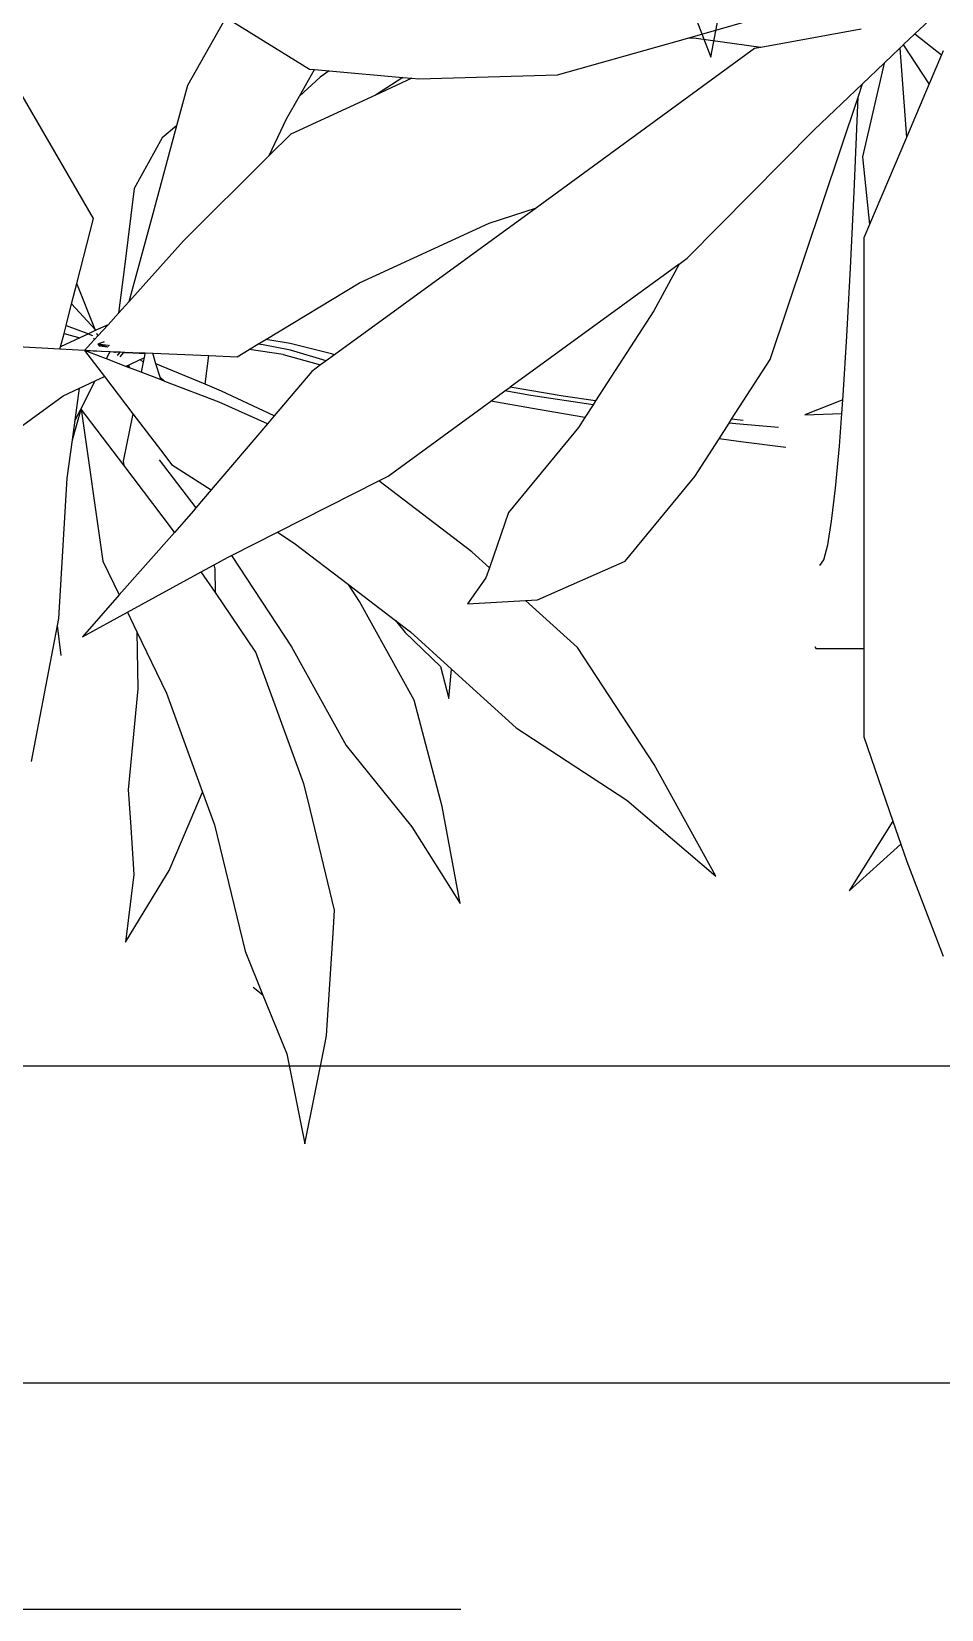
# Model space of a CAD drawing. Header units: metres. Extents: x -22 to 564, y 0 to 143.
# Drawn here: x 238.8359 to 238.9794, y 40.3751 to 40.624 of the extents above; entities that cross this region are included whole.
import ezdxf

# ---------------------------------------------------------------- set-up
doc = ezdxf.new("R2010")
doc.units = ezdxf.units.M
doc.linetypes.add('XREF 2N NEURO-ONCOLOGIA$0$HIDDE150', pattern=[0.24, 0.15, -0.09])
doc.layers.add('XREF 2N NEURO-ONCOLOGIA$0$Mobiliario Fijo', color=40, linetype='Continuous')
doc.layers.add('XREF 2N NEURO-ONCOLOGIA$0$PROYECCIÓN', color=252, linetype='XREF 2N NEURO-ONCOLOGIA$0$HIDDE150')

# ---------------------------------------------------------------- blocks, each defined once
blk = doc.blocks.new('XREF 2N NEURO-ONCOLOGIA$0$A$C3610557F')
at = {"color": 52}
for p, q in [((1.3081, 0), (1.3688, 0.3255)), ((1.1959, 0.2905), (1.3081, 0))]:
    blk.add_line(p, q, dxfattribs=at)
blk = doc.blocks.new('XREF 2N NEURO-ONCOLOGIA$0$PLANTA CIRCULAR-02')
at = {"color": 72}
for p, q in [((-0.14427, 0.18025), (-0.13896, 0.20693)), ((-0.13896, 0.20693), (-0.1329, 0.177)), ((-0.15135, 0.16285), (-0.14427, 0.18025)), ((-0.1329, 0.177), (-0.13246, 0.17483)), ((-0.13246, 0.17483), (-0.13045, 0.14293)), ((-0.15664, 0.14984), (-0.15135, 0.16285)), ((-0.16571, 0.11237), (-0.15664, 0.14984)), ((0.03957, 0.12318), (0.0503, 0.15126)), ((-0.19213, 0.14717), (-0.17993, 0.12715)), ((-0.1896, 0.12706), (-0.19213, 0.14717)), ((-0.13045, 0.14293), (-0.13011, 0.13767)), ((-0.13011, 0.13767), (-0.13796, 0.10525)), ((-0.10724, 0.11289), (-0.09284, 0.13569)), ((-0.09284, 0.13569), (-0.09825, 0.1069)), ((0.02246, 0.13195), (0.03779, 0.11805)), ((0.03545, 0.11127), (0.02246, 0.13195)), ((-0.19066, 0.11152), (-0.1896, 0.12706)), ((-0.17993, 0.12715), (-0.17917, 0.1259)), ((-0.04346, 0.10501), (-0.01706, 0.12754)), ((-0.01706, 0.12754), (-0.03535, 0.09444)), ((-0.17917, 0.1259), (-0.16926, 0.10263)), ((0.03779, 0.11805), (0.03957, 0.12318)), ((0.03545, 0.11127), (0.03779, 0.11805)), ((-0.16926, 0.10263), (-0.16571, 0.11237)), ((-0.12667, 0.08886), (-0.10724, 0.11289)), ((-0.1913, 0.102), (-0.19066, 0.11152)), ((0.02681, 0.08627), (0.03545, 0.11127)), ((-0.13796, 0.10525), (-0.13919, 0.10019)), ((-0.09825, 0.1069), (-0.10649, 0.07541)), ((-0.07631, 0.08354), (-0.04346, 0.10501)), ((-0.18846, 0.07199), (-0.1913, 0.102)), ((-0.17994, 0.07331), (-0.16926, 0.10263)), ((-0.13919, 0.10019), (-0.15342, 0.06113)), ((-0.03535, 0.09444), (-0.05811, 0.0598)), ((-0.22001, 0.09352), (-0.2123, 0.05321)), ((-0.14287, 0.05953), (-0.12667, 0.08886)), ((0.02681, 0.0601), (0.02681, 0.08627)), ((-0.0954, 0.06619), (-0.07631, 0.08354)), ((-0.10649, 0.07541), (-0.12269, 0.04608)), ((-0.18871, 0.05511), (-0.17994, 0.07331)), ((-0.18871, 0.05511), (-0.18846, 0.07199)), ((-0.09875, 0.06542), (-0.09628, 0.07483)), ((-0.09628, 0.07483), (-0.0954, 0.06619)), ((-0.10756, 0.05513), (-0.0954, 0.06619)), ((-0.21113, 0.0621), (-0.2123, 0.05321)), ((-0.15342, 0.06113), (-0.16543, 0.04347)), ((-0.10918, 0.05534), (-0.09875, 0.06542)), ((-0.20489, 0.05654), (-0.19153, 0.04925)), ((-0.19398, 0.04418), (-0.20489, 0.05654)), ((-0.16063, 0.03244), (-0.14287, 0.05953)), ((-0.05811, 0.0598), (-0.07353, 0.04579)), ((0.0123, 0.05942), (0.01266, 0.0601)), ((0.02681, 0.0601), (0.01266, 0.0601)), ((0.02681, -0.06178), (0.02681, 0.0601)), ((-0.2123, 0.05321), (-0.21191, 0.0512)), ((-0.19153, 0.04925), (-0.18871, 0.05511)), ((-0.12598, 0.04106), (-0.11204, 0.05171)), ((-0.11204, 0.05171), (-0.10918, 0.05534)), ((-0.11204, 0.05171), (-0.10756, 0.05513)), ((-0.21191, 0.0512), (-0.2094, 0.00956)), ((-0.19153, 0.04925), (-0.16962, 0.0373)), ((-0.19879, 0.03419), (-0.19398, 0.04418)), ((-0.17757, 0.0256), (-0.19398, 0.04418)), ((-0.16543, 0.04347), (-0.16962, 0.0373)), ((-0.16543, 0.04347), (-0.16553, 0.03647)), ((-0.12269, 0.04608), (-0.12598, 0.04106)), ((-0.0907, 0.04679), (-0.07353, 0.04579)), ((-0.08527, 0.03914), (-0.0907, 0.04679)), ((-0.07353, 0.04579), (-0.06991, 0.04557)), ((-0.06991, 0.04557), (-0.044, 0.03413)), ((-0.14206, 0.02878), (-0.12598, 0.04106)), ((-0.08421, 0.03608), (-0.08527, 0.03914)), ((-0.20529, -0.01091), (-0.19879, 0.03419)), ((-0.16962, 0.0373), (-0.16586, 0.03524)), ((-0.16553, 0.03647), (-0.16586, 0.03524)), ((-0.16586, 0.03524), (-0.16188, 0.03307)), ((-0.16188, 0.03307), (-0.16063, 0.03244)), ((-0.08421, 0.03608), (-0.08937, 0.03139)), ((-0.0785, 0.01968), (-0.08421, 0.03608)), ((-0.044, 0.03413), (-0.02333, 0.009)), ((0.01372, 0.03542), (0.01491, 0.03372)), ((0.01491, 0.03372), (0.01609, 0.02933)), ((-0.16063, 0.03244), (-0.14708, 0.02557)), ((-0.14708, 0.02557), (-0.14206, 0.02878)), ((-0.08937, 0.03139), (-0.11697, 0.0103)), ((0.01609, 0.02933), (0.01725, 0.02224)), ((-0.17817, 0.02473), (-0.19264, 0.00572)), ((-0.17757, 0.0256), (-0.17817, 0.02473)), ((-0.17197, 0.01925), (-0.17757, 0.0256)), ((-0.14708, 0.02557), (-0.11697, 0.0103)), ((-0.17121, 0.01835), (-0.17197, 0.01925)), ((-0.05782, -0.00545), (-0.0785, 0.01968)), ((0.01725, 0.02224), (0.01841, 0.01248)), ((-0.18209, 0.00414), (-0.17121, 0.01835)), ((-0.16669, 0.01302), (-0.17121, 0.01835)), ((-0.2094, 0.00956), (-0.20784, -0.0018)), ((-0.17845, 0.00549), (-0.16669, 0.01302)), ((-0.15004, -0.00661), (-0.16669, 0.01302)), ((-0.11697, 0.0103), (-0.11422, 0.00891)), ((0.01841, 0.01248), (0.01956, 0.00008)), ((-0.19264, 0.00572), (-0.20529, -0.01091)), ((-0.19277, 0.00452), (-0.19264, 0.00572)), ((-0.18076, 0.00246), (-0.17845, 0.00549)), ((-0.11422, 0.00891), (-0.08375, -0.01331)), ((-0.02333, 0.009), (-0.01613, -0.00216)), ((-0.18994, -0.00958), (-0.19277, 0.00452)), ((-0.18994, -0.00958), (-0.18076, 0.00246)), ((0.00367, 0.00046), (-0.0097, -0.00122)), ((0.01956, 0.00008), (0.02028, -0.00965)), ((-0.2248, -0.00454), (-0.21062, -0.01484)), ((-0.20784, -0.0018), (-0.20704, -0.00765)), ((-0.20784, -0.0018), (-0.20529, -0.01091)), ((-0.0097, -0.00122), (-0.01613, -0.00216)), ((-0.01613, -0.00216), (-0.01314, -0.00679)), ((-0.20704, -0.00765), (-0.20547, -0.01074)), ((-0.20704, -0.00765), (-0.20574, -0.01714)), ((-0.15004, -0.00661), (-0.16431, -0.01296)), ((-0.14803, -0.00898), (-0.16359, -0.01629)), ((-0.14803, -0.00898), (-0.15004, -0.00661)), ((-0.13686, -0.02214), (-0.14803, -0.00898)), ((-0.05588, -0.00846), (-0.07146, -0.01111)), ((-0.05588, -0.00846), (-0.05782, -0.00545)), ((-0.05348, -0.01218), (-0.05588, -0.00846)), ((-0.01112, -0.00654), (-0.01314, -0.00679)), ((-0.01314, -0.00679), (-0.0124, -0.00794)), ((-0.00892, -0.00757), (-0.0124, -0.00794)), ((-0.0124, -0.00794), (-0.001, -0.02562)), ((0.0015, -0.00545), (-0.01112, -0.00654)), ((0.00928, -0.00925), (0.02028, -0.00965)), ((0.02059, -0.01371), (0.00928, -0.00925)), ((-0.20547, -0.01074), (-0.20109, -0.01933)), ((-0.20529, -0.01091), (-0.20547, -0.01074)), ((-0.19835, -0.02063), (-0.18994, -0.00958)), ((-0.16431, -0.01296), (-0.18043, -0.01916)), ((-0.07146, -0.01111), (-0.08375, -0.01331)), ((-0.08375, -0.01331), (-0.07962, -0.01632)), ((-0.05348, -0.01218), (-0.0719, -0.01503)), ((-0.05272, -0.01336), (-0.06234, -0.01483)), ((-0.05272, -0.01336), (-0.05348, -0.01218)), ((-0.0355, -0.04007), (-0.05272, -0.01336)), ((0.02028, -0.00965), (0.02059, -0.01371)), ((0.02059, -0.01371), (0.02068, -0.01495)), ((-0.21062, -0.01484), (-0.20574, -0.01714)), ((-0.20574, -0.01714), (-0.20109, -0.01933)), ((-0.16849, -0.01832), (-0.18306, -0.02438)), ((-0.16359, -0.01629), (-0.16849, -0.01832)), ((-0.16849, -0.01832), (-0.16737, -0.02682)), ((-0.0719, -0.01503), (-0.07962, -0.01632)), ((-0.07962, -0.01632), (-0.07807, -0.01746)), ((-0.06234, -0.01483), (-0.07807, -0.01746)), ((-0.02798, -0.05398), (-0.07807, -0.01746)), ((0.02068, -0.01495), (0.02179, -0.03257)), ((-0.20421, -0.02832), (-0.19835, -0.02063)), ((-0.20109, -0.01933), (-0.19835, -0.02063)), ((-0.19098, -0.02323), (-0.19199, -0.02362)), ((-0.1915, -0.02385), (-0.19098, -0.02323)), ((-0.19118, -0.024), (-0.19094, -0.02321)), ((-0.19094, -0.02321), (-0.19098, -0.02323)), ((-0.18746, -0.02187), (-0.19094, -0.02321)), ((-0.18155, -0.0196), (-0.18746, -0.02187)), ((-0.18686, -0.02487), (-0.18746, -0.02187)), ((-0.18179, -0.02038), (-0.18306, -0.02438)), ((-0.18043, -0.01916), (-0.18179, -0.02038)), ((-0.18155, -0.0196), (-0.18179, -0.02038)), ((-0.18043, -0.01916), (-0.18155, -0.0196)), ((-0.13424, -0.02406), (-0.13686, -0.02214)), ((-0.19807, -0.02596), (-0.20421, -0.02832)), ((-0.20421, -0.02832), (-0.19667, -0.02802)), ((-0.19778, -0.02585), (-0.19807, -0.02596)), ((-0.19199, -0.02362), (-0.19778, -0.02585)), ((-0.19778, -0.02585), (-0.19672, -0.02792)), ((-0.1957, -0.02786), (-0.19672, -0.02792)), ((-0.19672, -0.02792), (-0.19667, -0.02802)), ((-0.19667, -0.02802), (-0.19568, -0.02798)), ((-0.19524, -0.02784), (-0.1957, -0.02786)), ((-0.19568, -0.02798), (-0.1957, -0.02786)), ((-0.19568, -0.02798), (-0.19521, -0.02796)), ((-0.19524, -0.02784), (-0.1953, -0.02763)), ((-0.19521, -0.02796), (-0.19524, -0.02784)), ((-0.19521, -0.02796), (-0.19359, -0.02789)), ((-0.19453, -0.02692), (-0.19417, -0.02729)), ((-0.19417, -0.02729), (-0.19359, -0.02789)), ((-0.19367, -0.02642), (-0.19261, -0.02769)), ((-0.19359, -0.02789), (-0.19248, -0.02785)), ((-0.19229, -0.02768), (-0.19261, -0.02769)), ((-0.19261, -0.02769), (-0.19248, -0.02785)), ((-0.19248, -0.02785), (-0.19234, -0.02784)), ((-0.19234, -0.02784), (-0.19229, -0.02768)), ((-0.19234, -0.02784), (-0.1901, -0.02775)), ((-0.18987, -0.02754), (-0.19229, -0.02768)), ((-0.19199, -0.02362), (-0.1915, -0.02385)), ((-0.1915, -0.02385), (-0.19118, -0.024)), ((-0.19118, -0.024), (-0.18771, -0.02563)), ((-0.18987, -0.02754), (-0.1901, -0.02775)), ((-0.1901, -0.02775), (-0.18631, -0.02759)), ((-0.18636, -0.02735), (-0.18987, -0.02754)), ((-0.18686, -0.02487), (-0.18771, -0.02563)), ((-0.18771, -0.02563), (-0.18694, -0.026)), ((-0.18666, -0.02588), (-0.18694, -0.026)), ((-0.18694, -0.026), (-0.1866, -0.02616)), ((-0.18666, -0.02588), (-0.18686, -0.02487)), ((-0.1866, -0.02616), (-0.18666, -0.02588)), ((-0.1866, -0.02616), (-0.18649, -0.02621)), ((-0.18636, -0.02735), (-0.18658, -0.02625)), ((-0.18631, -0.02759), (-0.18636, -0.02735)), ((-0.18631, -0.02759), (-0.18404, -0.0275)), ((-0.18306, -0.02438), (-0.18404, -0.0275)), ((-0.18404, -0.0275), (-0.16737, -0.02682)), ((-0.16737, -0.02682), (-0.159, -0.02649)), ((-0.159, -0.02649), (-0.15541, -0.02865)), ((-0.14535, -0.02713), (-0.15541, -0.02865)), ((-0.14535, -0.02713), (-0.13424, -0.02406)), ((-0.13099, -0.02731), (-0.14327, -0.03042)), ((-0.1326, -0.02525), (-0.14317, -0.02844)), ((-0.1326, -0.02525), (-0.13424, -0.02406)), ((-0.13017, -0.02702), (-0.1326, -0.02525)), ((-0.13017, -0.02702), (-0.13099, -0.02731)), ((-0.07029, -0.07069), (-0.13017, -0.02702)), ((-0.001, -0.02562), (0.02509, -0.1035)), ((-0.21153, -0.02872), (-0.22412, -0.0294)), ((-0.20421, -0.02832), (-0.21153, -0.02872)), ((-0.21153, -0.02872), (-0.21134, -0.02946)), ((-0.21134, -0.02946), (-0.21032, -0.03341)), ((-0.20562, -0.03212), (-0.21134, -0.02946)), ((-0.21032, -0.03341), (-0.20562, -0.03212)), ((-0.20327, -0.03321), (-0.20562, -0.03212)), ((-0.20056, -0.02812), (-0.20421, -0.02832)), ((-0.20146, -0.03137), (-0.20421, -0.02832)), ((-0.20158, -0.03198), (-0.20128, -0.03177)), ((-0.20117, -0.03169), (-0.20146, -0.03137)), ((-0.20128, -0.03177), (-0.20117, -0.03169)), ((-0.20031, -0.03265), (-0.20117, -0.03169)), ((-0.20031, -0.03265), (-0.2006, -0.03338)), ((-0.20033, -0.03025), (-0.19737, -0.0294)), ((-0.20033, -0.03025), (-0.19981, -0.0296)), ((-0.1972, -0.02984), (-0.20033, -0.03025)), ((-0.19875, -0.03079), (-0.20033, -0.03025)), ((-0.19728, -0.03599), (-0.20031, -0.03265)), ((-0.19748, -0.0293), (-0.19981, -0.0296)), ((-0.19858, -0.03084), (-0.19875, -0.03079)), ((-0.19868, -0.03086), (-0.19875, -0.03079)), ((-0.19841, -0.0309), (-0.19858, -0.03084)), ((-0.1972, -0.02984), (-0.19706, -0.02967)), ((-0.1972, -0.02984), (-0.19684, -0.0299)), ((-0.15541, -0.02865), (-0.15511, -0.02883)), ((-0.15511, -0.02883), (-0.15285, -0.0302)), ((-0.15124, -0.03001), (-0.15285, -0.0302)), ((-0.15285, -0.0302), (-0.15051, -0.03161)), ((-0.14317, -0.02844), (-0.15124, -0.03001)), ((-0.14327, -0.03042), (-0.15051, -0.03161)), ((-0.15051, -0.03161), (-0.12272, -0.04835)), ((0.02179, -0.03257), (0.02287, -0.05273)), ((-0.21032, -0.03341), (-0.20973, -0.03571)), ((-0.20973, -0.03571), (-0.20359, -0.03344)), ((-0.20973, -0.03571), (-0.20807, -0.04213)), ((-0.20106, -0.03455), (-0.20807, -0.04213)), ((-0.20106, -0.03455), (-0.20651, -0.04819)), ((-0.20359, -0.03344), (-0.20327, -0.03321)), ((-0.20359, -0.03344), (-0.20314, -0.03327)), ((-0.20314, -0.03327), (-0.20327, -0.03321)), ((-0.20314, -0.03327), (-0.20193, -0.03282)), ((-0.20108, -0.03423), (-0.20309, -0.0333)), ((-0.20096, -0.03429), (-0.20108, -0.03423)), ((-0.20096, -0.03429), (-0.20106, -0.03455)), ((-0.20086, -0.03433), (-0.20106, -0.03455)), ((-0.20086, -0.03433), (-0.20096, -0.03429)), ((-0.19728, -0.03599), (-0.20086, -0.03433)), ((-0.1942, -0.03941), (-0.19728, -0.03599)), ((-0.19116, -0.04278), (-0.1942, -0.03941)), ((-0.19243, -0.05312), (-0.1942, -0.03941)), ((-0.02798, -0.05398), (-0.0355, -0.04007)), ((-0.20807, -0.04213), (-0.20651, -0.04819)), ((-0.17487, -0.06082), (-0.19116, -0.04278)), ((-0.18402, -0.06887), (-0.19116, -0.04278)), ((-0.20651, -0.04819), (-0.20155, -0.06743)), ((-0.12272, -0.04835), (-0.08429, -0.06607)), ((-0.18957, -0.07639), (-0.19243, -0.05312)), ((-0.02798, -0.05398), (-0.02554, -0.05576)), ((-0.02554, -0.05576), (0.01204, -0.09375)), ((0.02287, -0.05273), (0.02393, -0.0754)), ((-0.14949, -0.08617), (-0.17487, -0.06082)), ((0.02847, -0.06569), (0.02681, -0.06178)), ((-0.20155, -0.06743), (-0.20333, -0.0705)), ((-0.17696, -0.09495), (-0.18402, -0.06887)), ((-0.08429, -0.06607), (-0.07029, -0.07069)), ((0.02637, -0.08581), (0.02847, -0.06569)), ((0.03942, -0.09152), (0.02847, -0.06569)), ((-0.20333, -0.0705), (-0.2238, -0.10583)), ((-0.00556, -0.11789), (-0.07029, -0.07069)), ((-0.18119, -0.0914), (-0.18957, -0.07639)), ((0.02393, -0.0754), (0.02509, -0.1035)), ((-0.14313, -0.09252), (-0.14949, -0.08617)), ((-0.14949, -0.08617), (-0.14439, -0.09704)), ((0.03284, -0.11355), (0.02637, -0.08581)), ((-0.17696, -0.09495), (-0.18119, -0.0914)), ((-0.118, -0.1041), (-0.14313, -0.09252)), ((0.03749, -0.11798), (0.03942, -0.09152)), ((0.04616, -0.10741), (0.03942, -0.09152)), ((-0.17371, -0.10696), (-0.17696, -0.09495)), ((-0.14439, -0.09704), (-0.14055, -0.1038)), ((0.01204, -0.09375), (0.0264, -0.10742)), ((-0.16213, -0.12734), (-0.17371, -0.10696)), ((-0.14055, -0.1038), (-0.13608, -0.11167)), ((-0.13436, -0.10939), (-0.14055, -0.1038)), ((-0.10717, -0.1091), (-0.118, -0.1041)), ((-0.10988, -0.10934), (-0.118, -0.1041)), ((0.02509, -0.1035), (0.0264, -0.10742)), ((0.0264, -0.10742), (0.03284, -0.11355)), ((0.04616, -0.10741), (0.03868, -0.11886)), ((0.0498, -0.11599), (0.04616, -0.10741)), ((-0.16165, -0.12672), (-0.13758, -0.1118)), ((-0.13758, -0.1118), (-0.13608, -0.11167)), ((-0.13608, -0.11167), (-0.13176, -0.11129)), ((-0.13176, -0.11129), (-0.13436, -0.10939)), ((-0.13176, -0.11129), (-0.10988, -0.10934)), ((-0.10988, -0.10934), (-0.10717, -0.1091)), ((-0.10717, -0.1091), (-0.10516, -0.10892)), ((-0.10516, -0.10892), (-0.06398, -0.11004)), ((-0.06398, -0.11004), (-0.02541, -0.12098)), ((0.03284, -0.11355), (0.03749, -0.11798)), ((0.04194, -0.1222), (0.0498, -0.11599)), ((0.0503, -0.11718), (0.0498, -0.11599)), ((-0.02286, -0.12084), (-0.02541, -0.12098)), ((-0.02541, -0.12098), (0.00054, -0.12836)), ((-0.00376, -0.11822), (-0.02286, -0.12084)), ((-0.00376, -0.11822), (-0.00556, -0.11789)), ((0.026, -0.12362), (-0.00376, -0.11822)), ((0.03749, -0.11798), (0.03858, -0.11901)), ((0.03868, -0.11886), (0.03858, -0.11901)), ((0.03858, -0.11901), (0.03862, -0.11905)), ((0.03868, -0.11886), (0.03862, -0.11905)), ((0.03862, -0.11905), (0.04194, -0.1222)), ((0.04194, -0.1222), (0.04753, -0.12753))]:
    blk.add_line(p, q, dxfattribs=at)
at = {"color": 54}
blk.add_line((-0.15135, 0.16285), (-0.15424, 0.16063), dxfattribs=at)
blk = doc.blocks.new('XREF 2N NEURO-ONCOLOGIA')
at = {"layer": 'XREF 2N NEURO-ONCOLOGIA$0$Mobiliario Fijo', "transparency": 33554687, "elevation": 0}
for points in [[(6.9597, 8.28331), (6.9597, 7.73331), (7.5097, 7.73331), (7.5097, 8.28331)], [(7.0097, 8.23331), (7.0097, 7.78331), (7.4597, 7.78331), (7.4597, 8.23331)]]:
    blk.add_lwpolyline(points, close=True, dxfattribs=at)
at = {"layer": 'XREF 2N NEURO-ONCOLOGIA$0$PROYECCIÓN'}
blk.add_line((6.92393, 5.13764, 0), (6.92393, 9.93765, 0), dxfattribs=at)
at = {"color": 2}
for name, p, xscale, yscale, zscale, rotation in [('XREF 2N NEURO-ONCOLOGIA$0$A$C3610557F', (7.16888, 8.29717, 0), 0.1521132627722445, 0.1521132627722445, 0.1521132627722445, 270), ('XREF 2N NEURO-ONCOLOGIA$0$PLANTA CIRCULAR-02', (7.10752, 8.08832), -0.5320720665645394, 0.5320720665645394, 0.5320720665645394, 90.00000000000007)]:
    blk.add_blockref(name, p, dxfattribs=dict(at, xscale=xscale, yscale=yscale, zscale=zscale, rotation=rotation))

msp = doc.modelspace()

# ---------------------------------------------------------------- block references
at = {"rotation": 90}
msp.add_blockref('XREF 2N NEURO-ONCOLOGIA', (247.04125, 33.45112), dxfattribs=at)

doc.saveas('drawing.dxf')
